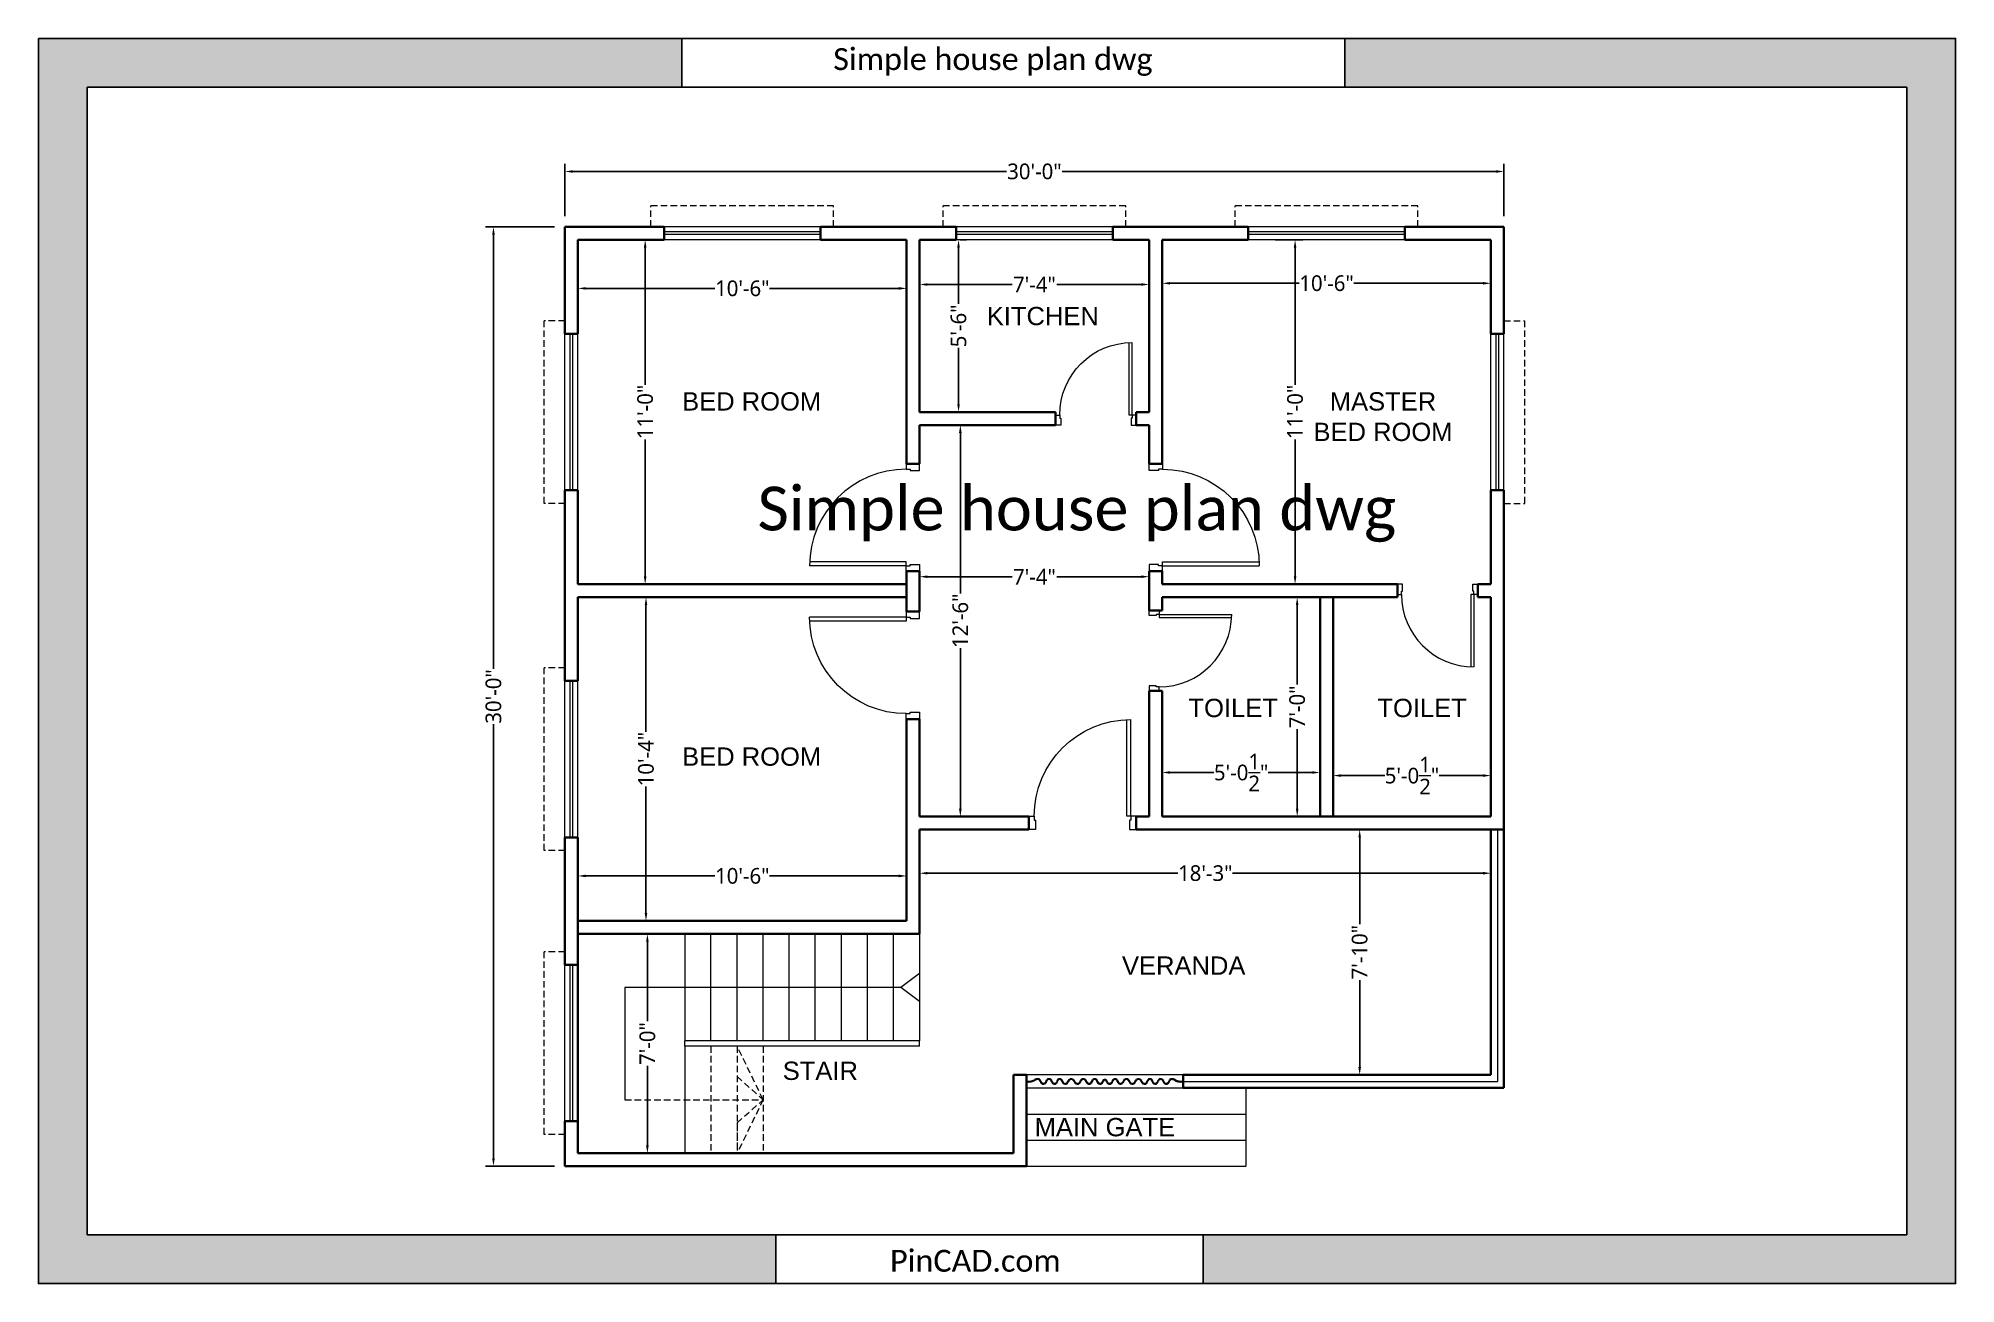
# Model space of a CAD drawing. Header units: feet. Extents: x 34513 to 35248, y -1422 to -945.
import ezdxf
from ezdxf.enums import TextEntityAlignment as Align

# ---------------------------------------------------------------- set-up
doc = ezdxf.new("R2010")
doc.units = ezdxf.units.FT
doc.header["$MEASUREMENT"] = 0
doc.header["$PDMODE"] = 35
doc.linetypes.add('HIDDEN', pattern=[0.375, 0.25, -0.125])
for name, color, linetype, lineweight in [('DOOR', 1, 'Continuous', 15), ('LEADER', 3, 'Continuous', 13), ('rail', 3, 'Continuous', 20), ('stair', 252, 'Continuous', 20), ('Wall', 7, 'Continuous', 35), ('window', 116, 'Continuous', 20)]:
    doc.layers.add(name, color=color, linetype=linetype, lineweight=lineweight)
for name, color, linetype in [('hatch', 252, 'Continuous'), ('PinCAD.com', 7, 'Continuous'), ('TEXT-1', 230, 'Continuous')]:
    doc.layers.add(name, color=color, linetype=linetype)
doc.styles.add('iso', font='iso.shx')
doc.styles.add('plan', font='trebuc.ttf')
doc.styles.add('room text', font='arial.ttf')
doc.dimstyles.new('WORKING', dxfattribs={"dimtxt": 6, "dimasz": 3, "dimexe": 3, "dimexo": 4, "dimgap": 1, "dimtad": 0, "dimdec": 3, "dimzin": 3, "dimdsep": 46, "dimlunit": 4, "dimtxsty": 'plan', "dimcen": 0.09, "dimclrd": 256, "dimclre": 256, "dimclrt": 7, "dimadec": 0, "dimazin": 0, "dimtfac": 1, "dimtdec": 3, "dimtmove": 1, "dimatfit": 3, "dimfxl": 12, "dimtolj": 1, "dimtzin": 0, "dimlwd": -1, "dimlwe": -1, "dimarcsym": 0})

# ---------------------------------------------------------------- blocks, each defined once
blk = doc.blocks.new('DOOR40')
at = {"layer": 'DOOR'}
for p, q in [((2, 5), (2, 41)), ((3.5, 5), (3.5, 40.97)), ((2, 5), (3.5, 5))]:
    blk.add_line(p, q, dxfattribs=at)
for points in [[(2, 5), (2, 3.5), (2.5, 3.5), (2.5, 0), (0, 0), (0, 5), (2, 5)], [(38, 5), (38, 3.5), (37.5, 3.5), (37.5, 0), (40, 0), (40, 5), (38, 5)]]:
    blk.add_lwpolyline(points, dxfattribs=at)
blk.add_arc((2, 5), 36, 0, 90, dxfattribs=at)
blk = doc.blocks.new('*D3')
at = {"layer": 'Defpoints', "color": 0, "lineweight": 0, "transparency": 16777216}
for p in [(34851.17, -1036.93), (34939.17, -1036.93), (34939.17, -1039.19)]:
    blk.add_point(p, dxfattribs=at)
at = {"layer": 'hatch', "transparency": 16777216}
for p, q in [((34851.17, -1040.93), (34851.17, -1042.19)), ((34854.17, -1039.19), (34886.64, -1039.19)), ((34936.17, -1039.19), (34903.71, -1039.19)), ((34939.17, -1040.93), (34939.17, -1042.19))]:
    blk.add_line(p, q, dxfattribs=at)
at = {"layer": 'hatch', "lineweight": 0, "transparency": 16777216}
for points in [[(34854.17, -1038.69), (34854.17, -1039.69), (34851.17, -1039.19)], [(34936.17, -1038.69), (34936.17, -1039.69), (34939.17, -1039.19)]]:
    blk.add_solid(points, dxfattribs=at)
at = {"layer": 'hatch', "color": 7, "lineweight": 0, "transparency": 16777216, "insert": (34895.17, -1039.19), "char_height": 6, "attachment_point": 5, "style": 'plan'}
blk.add_mtext('\\A1;7\'-4"', dxfattribs=at)
blk = doc.blocks.new('*D4')
at = {"layer": 'Defpoints', "color": 0, "lineweight": 0, "transparency": 16777216}
for p in [(34944.17, -1037.72), (35070.17, -1037.72), (35070.17, -1038.73)]:
    blk.add_point(p, dxfattribs=at)
at = {"layer": 'hatch', "transparency": 16777216}
for p, q in [((34944.17, -1041.72), (34944.17, -1041.73)), ((34947.17, -1038.73), (34996.7, -1038.73)), ((35067.17, -1038.73), (35017.64, -1038.73)), ((35070.17, -1041.72), (35070.17, -1041.73))]:
    blk.add_line(p, q, dxfattribs=at)
at = {"layer": 'hatch', "lineweight": 0, "transparency": 16777216}
for points in [[(34947.17, -1038.23), (34947.17, -1039.23), (34944.17, -1038.73)], [(35067.17, -1038.23), (35067.17, -1039.23), (35070.17, -1038.73)]]:
    blk.add_solid(points, dxfattribs=at)
at = {"layer": 'hatch', "color": 7, "lineweight": 0, "transparency": 16777216, "insert": (35007.17, -1038.73), "char_height": 6, "attachment_point": 5, "style": 'plan'}
blk.add_mtext('\\A1;10\'-6"', dxfattribs=at)
blk = doc.blocks.new('*D5')
at = {"layer": 'Defpoints', "color": 0, "lineweight": 0, "transparency": 16777216}
for p in [(34720.17, -1040.69), (34720.17, -1043.75), (34846.17, -1043.75)]:
    blk.add_point(p, dxfattribs=at)
at = {"layer": 'hatch', "transparency": 16777216}
for p, q in [((34720.17, -1039.75), (34720.17, -1037.69)), ((34723.17, -1040.69), (34772.7, -1040.69)), ((34843.17, -1040.69), (34793.64, -1040.69)), ((34846.17, -1039.75), (34846.17, -1037.69))]:
    blk.add_line(p, q, dxfattribs=at)
at = {"layer": 'hatch', "lineweight": 0, "transparency": 16777216}
for points in [[(34723.17, -1040.19), (34723.17, -1041.19), (34720.17, -1040.69)], [(34843.17, -1040.19), (34843.17, -1041.19), (34846.17, -1040.69)]]:
    blk.add_solid(points, dxfattribs=at)
at = {"layer": 'hatch', "color": 7, "lineweight": 0, "transparency": 16777216, "insert": (34783.17, -1040.69), "char_height": 6, "attachment_point": 5, "style": 'plan'}
blk.add_mtext('\\A1;10\'-6"', dxfattribs=at)
blk = doc.blocks.new('*D6')
at = {"layer": 'Defpoints', "color": 0, "lineweight": 0, "transparency": 16777216}
for p in [(35075.17, -995.9), (34715.17, -1017.06), (35075.17, -1017.06)]:
    blk.add_point(p, dxfattribs=at)
at = {"layer": 'hatch', "transparency": 16777216}
for p, q in [((34715.17, -1013.06), (34715.17, -992.9)), ((34718.17, -995.9), (34884.52, -995.9)), ((35072.17, -995.9), (34905.82, -995.9)), ((35075.17, -1013.06), (35075.17, -992.9))]:
    blk.add_line(p, q, dxfattribs=at)
at = {"layer": 'hatch', "lineweight": 0, "transparency": 16777216}
for points in [[(34718.17, -995.4), (34718.17, -996.4), (34715.17, -995.9)], [(35072.17, -995.4), (35072.17, -996.4), (35075.17, -995.9)]]:
    blk.add_solid(points, dxfattribs=at)
at = {"layer": 'hatch', "color": 7, "lineweight": 0, "transparency": 16777216, "insert": (34895.17, -995.9), "char_height": 6, "attachment_point": 5, "style": 'plan'}
blk.add_mtext('\\A1;30\'-0"', dxfattribs=at)
blk = doc.blocks.new('*D7')
at = {"layer": 'Defpoints', "color": 0, "lineweight": 0, "transparency": 16777216}
for p in [(34983.44, -1022.06), (34983.44, -1154.06), (34995.11, -1154.06)]:
    blk.add_point(p, dxfattribs=at)
at = {"layer": 'hatch', "transparency": 16777216}
for p, q in [((34987.44, -1022.06), (34998.11, -1022.06)), ((34995.11, -1025.06), (34995.11, -1077.59)), ((34995.11, -1151.06), (34995.11, -1098.53)), ((34987.44, -1154.06), (34998.11, -1154.06))]:
    blk.add_line(p, q, dxfattribs=at)
at = {"layer": 'hatch', "lineweight": 0, "transparency": 16777216}
for points in [[(34994.61, -1025.06), (34995.61, -1025.06), (34995.11, -1022.06)], [(34994.61, -1151.06), (34995.61, -1151.06), (34995.11, -1154.06)]]:
    blk.add_solid(points, dxfattribs=at)
at = {"layer": 'hatch', "color": 7, "lineweight": 0, "transparency": 16777216, "insert": (34995.11, -1088.06), "char_height": 6, "attachment_point": 5, "rotation": 90, "style": 'plan'}
blk.add_mtext('\\A1;11\'-0"', dxfattribs=at)
blk = doc.blocks.new('*D8')
at = {"layer": 'Defpoints', "color": 0, "lineweight": 0, "transparency": 16777216}
for p in [(35000.56, -1159.06), (34995.91, -1243.06), (35000.56, -1243.06)]:
    blk.add_point(p, dxfattribs=at)
at = {"layer": 'hatch', "transparency": 16777216}
for p, q in [((34996.56, -1159.06), (34992.91, -1159.06)), ((34995.91, -1162.06), (34995.91, -1192.53)), ((34995.91, -1240.06), (34995.91, -1209.6)), ((34996.56, -1243.06), (34992.91, -1243.06))]:
    blk.add_line(p, q, dxfattribs=at)
at = {"layer": 'hatch', "lineweight": 0, "transparency": 16777216}
for points in [[(34995.41, -1162.06), (34996.41, -1162.06), (34995.91, -1159.06)], [(34995.41, -1240.06), (34996.41, -1240.06), (34995.91, -1243.06)]]:
    blk.add_solid(points, dxfattribs=at)
at = {"layer": 'hatch', "color": 7, "lineweight": 0, "transparency": 16777216, "insert": (34995.91, -1201.06), "char_height": 6, "attachment_point": 5, "rotation": 90, "style": 'plan'}
blk.add_mtext('\\A1;7\'-0"', dxfattribs=at)
blk = doc.blocks.new('*D9')
at = {"layer": 'Defpoints', "color": 0, "lineweight": 0, "transparency": 16777216}
for p in [(34944.17, -1226.18), (35004.67, -1226.18), (35004.67, -1226.18)]:
    blk.add_point(p, dxfattribs=at)
at = {"layer": 'hatch', "transparency": 16777216}
for p, q in [((34944.17, -1222.18), (34944.17, -1223.18)), ((34947.17, -1226.18), (34964.02, -1226.18)), ((35001.67, -1226.18), (34984.82, -1226.18)), ((35004.67, -1222.18), (35004.67, -1223.18))]:
    blk.add_line(p, q, dxfattribs=at)
at = {"layer": 'hatch', "lineweight": 0, "transparency": 16777216}
for points in [[(34947.17, -1225.68), (34947.17, -1226.68), (34944.17, -1226.18)], [(35001.67, -1225.68), (35001.67, -1226.68), (35004.67, -1226.18)]]:
    blk.add_solid(points, dxfattribs=at)
at = {"layer": 'hatch', "color": 7, "lineweight": 0, "transparency": 16777216, "insert": (34974.42, -1226.18), "char_height": 6, "attachment_point": 5, "style": 'plan'}
blk.add_mtext('\\A1;5\'-0{\\H1x;\\S1/2;}"', dxfattribs=at)
blk = doc.blocks.new('*D10')
at = {"layer": 'Defpoints', "color": 0, "lineweight": 0, "transparency": 16777216}
for p in [(34872.86, -1093.06), (34866.77, -1243.06), (34872.1, -1243.06)]:
    blk.add_point(p, dxfattribs=at)
at = {"layer": 'hatch', "transparency": 16777216}
for p, q in [((34868.86, -1093.06), (34863.77, -1093.06)), ((34866.77, -1096.06), (34866.77, -1157.59)), ((34866.77, -1240.06), (34866.77, -1178.53)), ((34868.1, -1243.06), (34863.77, -1243.06))]:
    blk.add_line(p, q, dxfattribs=at)
at = {"layer": 'hatch', "lineweight": 0, "transparency": 16777216}
for points in [[(34866.27, -1096.06), (34867.27, -1096.06), (34866.77, -1093.06)], [(34866.27, -1240.06), (34867.27, -1240.06), (34866.77, -1243.06)]]:
    blk.add_solid(points, dxfattribs=at)
at = {"layer": 'hatch', "color": 7, "lineweight": 0, "transparency": 16777216, "insert": (34866.77, -1168.06), "char_height": 6, "attachment_point": 5, "rotation": 90, "style": 'plan'}
blk.add_mtext('\\A1;12\'-6"', dxfattribs=at)
blk = doc.blocks.new('*D11')
at = {"layer": 'Defpoints', "color": 0, "lineweight": 0, "transparency": 16777216}
for p in [(34851.17, -1151.16), (34851.17, -1151.16), (34939.17, -1151.16)]:
    blk.add_point(p, dxfattribs=at)
at = {"layer": 'hatch', "transparency": 16777216}
for p, q in [((34854.17, -1151.16), (34886.64, -1151.16)), ((34936.17, -1151.16), (34903.71, -1151.16)), ((34851.17, -1155.16), (34851.17, -1154.16)), ((34939.17, -1155.16), (34939.17, -1154.16))]:
    blk.add_line(p, q, dxfattribs=at)
at = {"layer": 'hatch', "lineweight": 0, "transparency": 16777216}
for points in [[(34854.17, -1150.66), (34854.17, -1151.66), (34851.17, -1151.16)], [(34936.17, -1150.66), (34936.17, -1151.66), (34939.17, -1151.16)]]:
    blk.add_solid(points, dxfattribs=at)
at = {"layer": 'hatch', "color": 7, "lineweight": 0, "transparency": 16777216, "insert": (34895.17, -1151.16), "char_height": 6, "attachment_point": 5, "style": 'plan'}
blk.add_mtext('\\A1;7\'-4"', dxfattribs=at)
blk = doc.blocks.new('*D12')
at = {"layer": 'Defpoints', "color": 0, "lineweight": 0, "transparency": 16777216}
for p in [(34749.19, -1159.06), (34746.25, -1283.06), (34749.19, -1283.06)]:
    blk.add_point(p, dxfattribs=at)
at = {"layer": 'hatch', "transparency": 16777216}
for p, q in [((34745.19, -1159.06), (34743.25, -1159.06)), ((34746.25, -1162.06), (34746.25, -1210.59)), ((34746.25, -1280.06), (34746.25, -1231.53)), ((34745.19, -1283.06), (34743.25, -1283.06))]:
    blk.add_line(p, q, dxfattribs=at)
at = {"layer": 'hatch', "lineweight": 0, "transparency": 16777216}
for points in [[(34745.75, -1162.06), (34746.75, -1162.06), (34746.25, -1159.06)], [(34745.75, -1280.06), (34746.75, -1280.06), (34746.25, -1283.06)]]:
    blk.add_solid(points, dxfattribs=at)
at = {"layer": 'hatch', "color": 7, "lineweight": 0, "transparency": 16777216, "insert": (34746.25, -1221.06), "char_height": 6, "attachment_point": 5, "rotation": 90, "style": 'plan'}
blk.add_mtext('\\A1;10\'-4"', dxfattribs=at)
blk = doc.blocks.new('*D13')
at = {"layer": 'Defpoints', "color": 0, "lineweight": 0, "transparency": 16777216}
for p in [(34720.17, -1265.56), (34720.17, -1265.83), (34846.17, -1265.56)]:
    blk.add_point(p, dxfattribs=at)
at = {"layer": 'hatch', "transparency": 16777216}
for p, q in [((34720.17, -1269.56), (34720.17, -1268.83)), ((34723.17, -1265.83), (34772.7, -1265.83)), ((34843.17, -1265.83), (34793.64, -1265.83)), ((34846.17, -1269.56), (34846.17, -1268.83))]:
    blk.add_line(p, q, dxfattribs=at)
at = {"layer": 'hatch', "lineweight": 0, "transparency": 16777216}
for points in [[(34723.17, -1265.33), (34723.17, -1266.33), (34720.17, -1265.83)], [(34843.17, -1265.33), (34843.17, -1266.33), (34846.17, -1265.83)]]:
    blk.add_solid(points, dxfattribs=at)
at = {"layer": 'hatch', "color": 7, "lineweight": 0, "transparency": 16777216, "insert": (34783.17, -1265.83), "char_height": 6, "attachment_point": 5, "style": 'plan'}
blk.add_mtext('\\A1;10\'-6"', dxfattribs=at)
blk = doc.blocks.new('*D14')
at = {"layer": 'Defpoints', "color": 0, "lineweight": 0, "transparency": 16777216}
for p in [(34851.17, -1262.5), (35070.17, -1262.5), (35070.17, -1264.78)]:
    blk.add_point(p, dxfattribs=at)
at = {"layer": 'hatch', "transparency": 16777216}
for p, q in [((34851.17, -1266.5), (34851.17, -1267.78)), ((34854.17, -1264.78), (34950.2, -1264.78)), ((35067.17, -1264.78), (34971.14, -1264.78)), ((35070.17, -1266.5), (35070.17, -1267.78))]:
    blk.add_line(p, q, dxfattribs=at)
at = {"layer": 'hatch', "lineweight": 0, "transparency": 16777216}
for points in [[(34854.17, -1264.28), (34854.17, -1265.28), (34851.17, -1264.78)], [(35067.17, -1264.28), (35067.17, -1265.28), (35070.17, -1264.78)]]:
    blk.add_solid(points, dxfattribs=at)
at = {"layer": 'hatch', "color": 7, "lineweight": 0, "transparency": 16777216, "insert": (34960.67, -1264.78), "char_height": 6, "attachment_point": 5, "style": 'plan'}
blk.add_mtext('\\A1;18\'-3"', dxfattribs=at)
blk = doc.blocks.new('*D15')
at = {"layer": 'Defpoints', "color": 0, "lineweight": 0, "transparency": 16777216}
for p in [(35020.52, -1248.06), (35019.87, -1342.06), (35020.52, -1342.06)]:
    blk.add_point(p, dxfattribs=at)
at = {"layer": 'hatch', "transparency": 16777216}
for p, q in [((35016.52, -1248.06), (35016.87, -1248.06)), ((35019.87, -1251.06), (35019.87, -1284.36)), ((35019.87, -1339.06), (35019.87, -1305.76)), ((35016.52, -1342.06), (35016.87, -1342.06))]:
    blk.add_line(p, q, dxfattribs=at)
at = {"layer": 'hatch', "lineweight": 0, "transparency": 16777216}
for points in [[(35019.37, -1251.06), (35020.37, -1251.06), (35019.87, -1248.06)], [(35019.37, -1339.06), (35020.37, -1339.06), (35019.87, -1342.06)]]:
    blk.add_solid(points, dxfattribs=at)
at = {"layer": 'hatch', "color": 7, "lineweight": 0, "transparency": 16777216, "insert": (35019.87, -1295.06), "char_height": 6, "attachment_point": 5, "rotation": 90, "style": 'plan'}
blk.add_mtext('\\A1;7\'-10"', dxfattribs=at)
blk = doc.blocks.new('*D16')
at = {"layer": 'Defpoints', "color": 0, "lineweight": 0, "transparency": 16777216}
for p in [(35009.67, -1227.37), (35070.17, -1227.37), (35070.17, -1227.37)]:
    blk.add_point(p, dxfattribs=at)
at = {"layer": 'hatch', "transparency": 16777216}
for p, q in [((35009.67, -1223.37), (35009.67, -1224.37)), ((35012.67, -1227.37), (35029.52, -1227.37)), ((35067.17, -1227.37), (35050.32, -1227.37)), ((35070.17, -1223.37), (35070.17, -1224.37))]:
    blk.add_line(p, q, dxfattribs=at)
at = {"layer": 'hatch', "lineweight": 0, "transparency": 16777216}
for points in [[(35012.67, -1226.87), (35012.67, -1227.87), (35009.67, -1227.37)], [(35067.17, -1226.87), (35067.17, -1227.87), (35070.17, -1227.37)]]:
    blk.add_solid(points, dxfattribs=at)
at = {"layer": 'hatch', "color": 7, "lineweight": 0, "transparency": 16777216, "insert": (35039.92, -1227.37), "char_height": 6, "attachment_point": 5, "style": 'plan'}
blk.add_mtext('\\A1;5\'-0{\\H1x;\\S1/2;}"', dxfattribs=at)
blk = doc.blocks.new('*D17')
at = {"layer": 'Defpoints', "color": 0, "lineweight": 0, "transparency": 16777216}
for p in [(34746.79, -1288.06), (34746.79, -1372.06), (34746.79, -1372.06)]:
    blk.add_point(p, dxfattribs=at)
at = {"layer": 'hatch', "transparency": 16777216}
for p, q in [((34746.79, -1291.06), (34746.79, -1321.53)), ((34750.79, -1288.06), (34749.79, -1288.06)), ((34746.79, -1369.06), (34746.79, -1338.6)), ((34750.79, -1372.06), (34749.79, -1372.06))]:
    blk.add_line(p, q, dxfattribs=at)
at = {"layer": 'hatch', "lineweight": 0, "transparency": 16777216}
for points in [[(34746.29, -1291.06), (34747.29, -1291.06), (34746.79, -1288.06)], [(34746.29, -1369.06), (34747.29, -1369.06), (34746.79, -1372.06)]]:
    blk.add_solid(points, dxfattribs=at)
at = {"layer": 'hatch', "color": 7, "lineweight": 0, "transparency": 16777216, "insert": (34746.79, -1330.06), "char_height": 6, "attachment_point": 5, "rotation": 90, "style": 'plan'}
blk.add_mtext('\\A1;7\'-0"', dxfattribs=at)
blk = doc.blocks.new('*D18')
at = {"layer": 'Defpoints', "color": 0, "lineweight": 0, "transparency": 16777216}
for p in [(34745.94, -1022.06), (34746.1, -1022.06), (34746.1, -1154.06)]:
    blk.add_point(p, dxfattribs=at)
at = {"layer": 'hatch', "transparency": 16777216}
for p, q in [((34742.1, -1022.06), (34742.94, -1022.06)), ((34745.94, -1025.06), (34745.94, -1077.59)), ((34745.94, -1151.06), (34745.94, -1098.53)), ((34742.1, -1154.06), (34742.94, -1154.06))]:
    blk.add_line(p, q, dxfattribs=at)
at = {"layer": 'hatch', "lineweight": 0, "transparency": 16777216}
for points in [[(34745.44, -1025.06), (34746.44, -1025.06), (34745.94, -1022.06)], [(34745.44, -1151.06), (34746.44, -1151.06), (34745.94, -1154.06)]]:
    blk.add_solid(points, dxfattribs=at)
at = {"layer": 'hatch', "color": 7, "lineweight": 0, "transparency": 16777216, "insert": (34745.94, -1088.06), "char_height": 6, "attachment_point": 5, "rotation": 90, "style": 'plan'}
blk.add_mtext('\\A1;11\'-0"', dxfattribs=at)
blk = doc.blocks.new('*D19')
at = {"layer": 'Defpoints', "color": 0, "lineweight": 0, "transparency": 16777216}
for p in [(34862.75, -1022.06), (34866.08, -1022.06), (34865.25, -1088.06)]:
    blk.add_point(p, dxfattribs=at)
at = {"layer": 'hatch', "transparency": 16777216}
for p, q in [((34866.08, -1025.06), (34866.08, -1046.62)), ((34866.75, -1022.06), (34869.08, -1022.06)), ((34866.08, -1085.06), (34866.08, -1063.5)), ((34869.25, -1088.06), (34869.08, -1088.06))]:
    blk.add_line(p, q, dxfattribs=at)
at = {"layer": 'hatch', "lineweight": 0, "transparency": 16777216}
for points in [[(34865.58, -1025.06), (34866.58, -1025.06), (34866.08, -1022.06)], [(34865.58, -1085.06), (34866.58, -1085.06), (34866.08, -1088.06)]]:
    blk.add_solid(points, dxfattribs=at)
at = {"layer": 'hatch', "color": 7, "lineweight": 0, "transparency": 16777216, "insert": (34866.08, -1055.06), "char_height": 6, "attachment_point": 5, "rotation": 90, "style": 'plan'}
blk.add_mtext('\\A1;5\'-6"', dxfattribs=at)
blk = doc.blocks.new('*D20')
at = {"layer": 'Defpoints', "color": 0, "lineweight": 0, "transparency": 16777216}
for p in [(34715.17, -1017.06), (34687.78, -1377.06), (34715.17, -1377.06)]:
    blk.add_point(p, dxfattribs=at)
at = {"layer": 'hatch', "transparency": 16777216}
for p, q in [((34711.17, -1017.06), (34684.78, -1017.06)), ((34687.78, -1020.06), (34687.78, -1186.41)), ((34687.78, -1374.06), (34687.78, -1207.71)), ((34711.17, -1377.06), (34684.78, -1377.06))]:
    blk.add_line(p, q, dxfattribs=at)
at = {"layer": 'hatch', "lineweight": 0, "transparency": 16777216}
for points in [[(34687.28, -1020.06), (34688.28, -1020.06), (34687.78, -1017.06)], [(34687.28, -1374.06), (34688.28, -1374.06), (34687.78, -1377.06)]]:
    blk.add_solid(points, dxfattribs=at)
at = {"layer": 'hatch', "color": 7, "lineweight": 0, "transparency": 16777216, "insert": (34687.78, -1197.06), "char_height": 6, "attachment_point": 5, "rotation": 90, "style": 'plan'}
blk.add_mtext('\\A1;30\'-0"', dxfattribs=at)

msp = doc.modelspace()

# ---------------------------------------------------------------- hatches: boundary and pattern name
at = {"layer": 'PinCAD.com'}
h = msp.add_hatch(color=8, dxfattribs=at)
h.dxf.hatch_style = 1
h.paths.add_polyline_path([(34513.2882, -944.8841), (35248.3631, -944.8841), (35248.3631, -1422.0392), (34513.2882, -1422.0392)])
h.paths.add_polyline_path([(34532.0376, -963.6334), (35229.6138, -963.6334), (35229.6138, -1403.2899), (34532.0376, -1403.2899)], flags=16)
h.paths.add_polyline_path([(34759.9422, -944.8841), (35014.1698, -944.8841), (35014.1698, -963.6334), (34759.9422, -963.6334)], flags=16)
h.paths.add_polyline_path([(34796.0215, -1403.2899), (34959.8162, -1403.2899), (34959.8162, -1422.0392), (34796.0215, -1422.0392)], flags=16)

# ---------------------------------------------------------------- linework, layer by layer
at = {"layer": 'DOOR', "color": 3, "linetype": 'HIDDEN', "lineweight": 0}
for points in [[(34921.6692, -1344.3627, 0.06721308), (34921.5853, -1344.6041, -0.3893124), (34920.1946, -1345.614, -0.33678248), (34919.0964, -1344.5615, 0.35108651), (34918.3085, -1343.8441, 0.38334111), (34917.4095, -1344.5547, -0.36405855), (34916.1574, -1345.6151, -0.3491105), (34914.8855, -1344.6128, 0.34287694), (34913.9323, -1343.8444, 0.34934247), (34912.9372, -1344.6077, -0.35195252), (34911.6113, -1345.615, -0.32693341), (34910.3529, -1344.6402, 0.3119601), (34909.3808, -1343.8439, 0.36371795), (34908.2372, -1344.6537, -0.38795723), (34906.7532, -1345.6128, -0.32443766), (34905.7115, -1344.5532, 0.34241971), (34904.9671, -1343.8436, 0.40710417), (34904.0586, -1344.5656, -0.39711157), (34902.7842, -1345.6147, -0.34774866), (34901.6683, -1344.6027, 0.34066994), (34900.8526, -1343.8437, 0.39053379), (34899.8549, -1344.6053, -0.39836986), (34898.4959, -1345.6139, -0.33010892), (34897.3028, -1344.4857, 0.38659699), (34896.4713, -1343.8439, 0.11401709), (34895.2754, -1344.2237, -0.10198157), (34893.8083, -1344.7284, -0.03202184), (34893.0182, -1344.779, -0.02909514), (34892.1526, -1344.7286, -0.02909514)], [(34921.5194, -1344.2868, 0.06721308), (34921.4207, -1344.5707, -0.3893124), (34920.2138, -1345.4471, -0.33678248), (34919.2622, -1344.5352, 0.35108651), (34918.3191, -1343.6765, 0.38334111), (34917.244, -1344.5263, -0.36405855), (34916.1567, -1345.4471, -0.3491105), (34915.0489, -1344.5743, 0.34287694), (34913.9353, -1343.6765, 0.34934247), (34912.7742, -1344.5671, -0.35195252), (34911.6158, -1345.4471, -0.32693341), (34910.5143, -1344.5938, 0.3119601), (34909.3944, -1343.6765, 0.36371795), (34908.0748, -1344.6111, -0.38795723), (34906.781, -1345.4471, -0.32443766), (34905.8775, -1344.5282, 0.34241971), (34904.9842, -1343.6765, 0.40710417), (34903.892, -1344.5445, -0.39711157), (34902.7955, -1345.4471, -0.34774866), (34901.834, -1344.5751, 0.34066994), (34900.8681, -1343.6765, 0.39053379), (34899.6895, -1344.5762, -0.39836986), (34898.516, -1345.4471, -0.33010892), (34897.4682, -1344.4564, 0.38659699), (34896.4578, -1343.6765, 0.11401709), (34895.1898, -1344.0792, -0.10198157), (34893.7868, -1344.5618, -0.03202184), (34893.0182, -1344.6111, -0.02909514), (34892.1721, -1344.5618)], [(34921.3695, -1344.211, 0.06721308), (34921.2562, -1344.5373, -0.3893124), (34920.233, -1345.2803, -0.33678248), (34919.4281, -1344.5089, 0.35108651), (34918.3297, -1343.5089, 0.38334111), (34917.0785, -1344.4979, -0.36405855), (34916.1559, -1345.2792, -0.3491105), (34915.2124, -1344.5357, 0.34287694), (34913.9383, -1343.5086, 0.34934247), (34912.6113, -1344.5265, -0.35195252), (34911.6204, -1345.2793, -0.32693341), (34910.6757, -1344.5475, 0.3119601), (34909.4081, -1343.5092, 0.36371795), (34907.9124, -1344.5684, -0.38795723), (34906.8088, -1345.2815, -0.32443766), (34906.0436, -1344.5032, 0.34241971), (34905.0013, -1343.5095, 0.40710417), (34903.7254, -1344.5234, -0.39711157), (34902.8068, -1345.2796, -0.34774866), (34901.9996, -1344.5476, 0.34066994), (34900.8836, -1343.5093, 0.39053379), (34899.5241, -1344.5471, -0.39836986), (34898.536, -1345.2804, -0.33010892), (34897.6335, -1344.427, 0.38659699), (34896.4443, -1343.5091, 0.11401709), (34895.1042, -1343.9347, -0.10198157), (34893.7654, -1344.3953, -0.03202184), (34893.0182, -1344.4432, -0.02909514), (34892.1916, -1344.395, -0.02909514)], [(34922.5997, -1344.2383, -0.10561851), (34922.759, -1344.6041, 0.3893124), (34924.1496, -1345.614, 0.33678248), (34925.2479, -1344.5615, -0.35108651), (34926.0358, -1343.8441, -0.38334111), (34926.9348, -1344.5547, 0.36405855), (34928.1869, -1345.6151, 0.3491105), (34929.4588, -1344.6128, -0.34287694), (34930.412, -1343.8444, -0.34934247), (34931.4071, -1344.6077, 0.35195252), (34932.733, -1345.615, 0.32693341), (34933.9914, -1344.6402, -0.3119601), (34934.9635, -1343.8439, -0.36371795), (34936.1071, -1344.6537, 0.38795723), (34937.5911, -1345.6128, 0.32443766), (34938.6328, -1344.5532, -0.34241971), (34939.3771, -1343.8436, -0.40710417), (34940.2856, -1344.5656, 0.39711157), (34941.5601, -1345.6147, 0.34774866), (34942.6759, -1344.6027, -0.34066994), (34943.4917, -1343.8437, -0.39053379), (34944.4894, -1344.6053, 0.39836986), (34945.8484, -1345.6139, 0.33010892), (34947.0414, -1344.4857, -0.38659699), (34947.8729, -1343.8439, -0.11401709), (34949.0689, -1344.2237, 0.10198157), (34950.536, -1344.7284, 0.03202184), (34951.3261, -1344.779, 0.02909514), (34952.1916, -1344.7286, 0.02909514)], [(34922.7363, -1344.1405, -0.10561851), (34922.9235, -1344.5707, 0.3893124), (34924.1305, -1345.4471, 0.33678248), (34925.082, -1344.5352, -0.35108651), (34926.0252, -1343.6765, -0.38334111), (34927.1003, -1344.5263, 0.36405855), (34928.1876, -1345.4471, 0.3491105), (34929.2954, -1344.5743, -0.34287694), (34930.409, -1343.6765, -0.34934247), (34931.57, -1344.5671, 0.35195252), (34932.7285, -1345.4471, 0.32693341), (34933.83, -1344.5938, -0.3119601), (34934.9498, -1343.6765, -0.36371795), (34936.2695, -1344.6111, 0.38795723), (34937.5633, -1345.4471, 0.32443766), (34938.4668, -1344.5282, -0.34241971), (34939.3601, -1343.6765, -0.40710417), (34940.4522, -1344.5445, 0.39711157), (34941.5488, -1345.4471, 0.34774866), (34942.5103, -1344.5751, -0.34066994), (34943.4762, -1343.6765, -0.39053379), (34944.6548, -1344.5762, 0.39836986), (34945.8283, -1345.4471, 0.33010892), (34946.8761, -1344.4564, -0.38659699), (34947.8864, -1343.6765, -0.11401709), (34949.1545, -1344.0792, 0.10198157), (34950.5574, -1344.5618, 0.03202184), (34951.3261, -1344.6111, 0.02909514), (34952.1721, -1344.5618)], [(34922.8728, -1344.0428, -0.10561851), (34923.0881, -1344.5373, 0.3893124), (34924.1113, -1345.2803, 0.33678248), (34924.9162, -1344.5089, -0.35108651), (34926.0146, -1343.5089, -0.38334111), (34927.2658, -1344.4979, 0.36405855), (34928.1883, -1345.2792, 0.3491105), (34929.1319, -1344.5357, -0.34287694), (34930.406, -1343.5086, -0.34934247), (34931.733, -1344.5265, 0.35195252), (34932.7239, -1345.2793, 0.32693341), (34933.6685, -1344.5475, -0.3119601), (34934.9362, -1343.5092, -0.36371795), (34936.4319, -1344.5684, 0.38795723), (34937.5355, -1345.2815, 0.32443766), (34938.3007, -1344.5032, -0.34241971), (34939.343, -1343.5095, -0.40710417), (34940.6188, -1344.5234, 0.39711157), (34941.5375, -1345.2796, 0.34774866), (34942.3446, -1344.5476, -0.34066994), (34943.4607, -1343.5093, -0.39053379), (34944.8202, -1344.5471, 0.39836986), (34945.8082, -1345.2804, 0.33010892), (34946.7107, -1344.427, -0.38659699), (34947.8999, -1343.5091, -0.11401709), (34949.24, -1343.9347, 0.10198157), (34950.5789, -1344.3953, 0.03202184), (34951.3261, -1344.4432, 0.02909514), (34952.1526, -1344.395, 0.02909514)]]:
    msp.add_lwpolyline(points, format="xyb", dxfattribs=at)
at = {"layer": 'DOOR', "lineweight": 0}
msp.add_lwpolyline([(34952.1721, -1342.0618), (34892.1721, -1342.0618), (34892.1721, -1347.0618), (34952.1721, -1347.0618)], close=True, dxfattribs=at)
at = {"layer": 'DOOR', "color": 3, "linetype": 'HIDDEN', "lineweight": 0}
for radius in [0.9682, 0.8002, 0.6323]:
    msp.add_arc((34922.1892, -1344.7246), radius, 46.8754509, 146.8320953, dxfattribs=at)
at = {"layer": 'LEADER', "lineweight": 0}
for p, q in [((35072.6721, -1248.0618), (35072.6721, -1344.5618)), ((34851.1721, -1303.254), (34851.1721, -1313.8697)), ((34952.1721, -1344.5618), (35072.6721, -1344.5618))]:
    msp.add_line(p, q, dxfattribs=at)
for points in [[(34851.1721, -1303.254), (34844.013, -1308.5619)], [(34851.1721, -1313.8697), (34844.013, -1308.5619)]]:
    msp.add_lwpolyline(points, dxfattribs=at)
at = {"layer": 'PinCAD.com'}
for points in [[(34513.2882, -944.8841), (35248.3631, -944.8841), (35248.3631, -1422.0392), (34513.2882, -1422.0392)], [(34759.9422, -944.8841), (35014.1698, -944.8841), (35014.1698, -963.6334), (34759.9422, -963.6334)], [(34532.0376, -963.6334), (35229.6138, -963.6334), (35229.6138, -1403.2899), (34532.0376, -1403.2899)], [(34796.0215, -1403.2899), (34959.8162, -1403.2899), (34959.8162, -1422.0392), (34796.0215, -1422.0392)]]:
    msp.add_lwpolyline(points, close=True, dxfattribs=at)
at = {"layer": 'rail', "lineweight": 0}
for p, q in [((34844.013, -1308.5619), (34738.1442, -1308.5619)), ((34738.1442, -1308.5619), (34738.1442, -1351.5619)), ((34851.1721, -1329.0619), (34761.1721, -1329.0619)), ((34761.1721, -1331.0619), (34761.1721, -1329.0619)), ((34851.1721, -1331.0619), (34851.1721, -1329.0619)), ((34851.1721, -1331.0619), (34761.1721, -1331.0619))]:
    msp.add_line(p, q, dxfattribs=at)
at = {"layer": 'rail', "linetype": 'HIDDEN', "lineweight": 0, "ltscale": 10}
for p, q in [((34791.1721, -1351.5619), (34781.1721, -1331.0619)), ((34781.1721, -1331.0619), (34781.1721, -1342.7035)), ((34781.1721, -1342.7035), (34791.1721, -1351.5619)), ((34738.1442, -1351.5619), (34791.1721, -1351.5619)), ((34791.1721, -1351.5619), (34781.1721, -1372.0619)), ((34781.1721, -1360.4202), (34791.1721, -1351.5619)), ((34781.1721, -1360.4202), (34781.1721, -1372.0619))]:
    msp.add_line(p, q, dxfattribs=at)
at = {"layer": 'stair', "lineweight": 0, "ltscale": 2}
for p, q in [((34761.1721, -1288.0619), (34761.1721, -1329.0619)), ((34771.1721, -1329.0619), (34771.1721, -1288.0619)), ((34781.1721, -1329.0619), (34781.1721, -1288.0619)), ((34791.1721, -1329.0619), (34791.1721, -1288.0619)), ((34801.1721, -1329.0619), (34801.1721, -1288.0619)), ((34811.1721, -1329.0619), (34811.1721, -1288.0619)), ((34821.1721, -1329.0619), (34821.1721, -1288.0619)), ((34831.1721, -1329.0619), (34831.1721, -1288.0619)), ((34841.1721, -1329.0619), (34841.1721, -1288.0619)), ((34851.1721, -1288.0619), (34851.1721, -1329.0619)), ((34761.1721, -1331.0619), (34761.1721, -1372.0619))]:
    msp.add_line(p, q, dxfattribs=at)
at = {"layer": 'stair', "linetype": 'HIDDEN', "lineweight": 0, "ltscale": 10}
for p, q in [((34771.1721, -1331.0619), (34771.1721, -1372.0619)), ((34781.1721, -1331.0619), (34781.1721, -1372.0619)), ((34781.1721, -1331.0619), (34781.1721, -1372.0619)), ((34791.1721, -1331.0619), (34791.1721, -1372.0619))]:
    msp.add_line(p, q, dxfattribs=at)
at = {"layer": 'stair', "ltscale": 10}
for p, q in [((34892.1721, -1347.0618), (34976.1721, -1347.0618)), ((34976.1721, -1347.0618), (34976.1721, -1377.0618)), ((34892.1721, -1357.0618), (34976.1721, -1357.0618)), ((34892.1721, -1367.0618), (34976.1721, -1367.0618)), ((34892.1721, -1377.0618), (34976.1721, -1377.0618))]:
    msp.add_line(p, q, dxfattribs=at)
at = {"layer": 'Wall'}
for p, q in [((34753.1721, -1017.0618), (34715.1721, -1017.0618)), ((34715.1721, -1017.0618), (34715.1721, -1058.0618)), ((34753.1721, -1022.0618), (34753.1721, -1017.0618)), ((34865.1721, -1017.0618), (34813.1721, -1017.0618)), ((34813.1721, -1022.0618), (34813.1721, -1017.0618)), ((34865.1721, -1022.0618), (34865.1721, -1017.0618)), ((34977.1721, -1017.0618), (34925.1721, -1017.0618)), ((34925.1721, -1022.0618), (34925.1721, -1017.0618)), ((34977.1721, -1022.0618), (34977.1721, -1017.0618)), ((35075.1721, -1017.0618), (35037.1721, -1017.0618)), ((35037.1721, -1022.0618), (35037.1721, -1017.0618)), ((35075.1721, -1058.0618), (35075.1721, -1017.0618)), ((34753.1721, -1022.0618), (34720.1721, -1022.0618)), ((34720.1721, -1022.0618), (34720.1721, -1058.0618)), ((34846.1721, -1022.0618), (34813.1721, -1022.0618)), ((34846.1721, -1022.0618), (34846.1721, -1107.919)), ((34865.1721, -1022.0618), (34851.1721, -1022.0618)), ((34851.1721, -1022.0618), (34851.1721, -1088.0618)), ((34939.1721, -1022.0618), (34925.1721, -1022.0618)), ((34939.1721, -1088.0618), (34939.1721, -1022.0618)), ((34944.1721, -1107.919), (34944.1721, -1022.0618)), ((34977.1721, -1022.0618), (34944.1721, -1022.0618)), ((35070.1721, -1022.0618), (35037.1721, -1022.0618)), ((35070.1721, -1058.0618), (35070.1721, -1022.0618)), ((34720.1721, -1058.0618), (34715.1721, -1058.0618)), ((35070.1721, -1058.0618), (35075.1721, -1058.0618)), ((34903.315, -1088.0618), (34851.1721, -1088.0618)), ((34903.315, -1093.0618), (34851.1721, -1093.0618)), ((34851.1721, -1093.0618), (34851.1721, -1107.919)), ((34903.315, -1093.0618), (34903.315, -1088.0618)), ((34939.1721, -1088.0618), (34934.1721, -1088.0618)), ((34934.1721, -1088.0618), (34934.1721, -1093.0618)), ((34939.1721, -1093.0618), (34934.1721, -1093.0618)), ((34939.1721, -1107.919), (34939.1721, -1093.0618)), ((34851.1721, -1107.919), (34846.1721, -1107.919)), ((34939.1721, -1107.919), (34944.1721, -1107.919)), ((34715.1721, -1118.0618), (34715.1721, -1191.0618)), ((34720.1721, -1118.0618), (34715.1721, -1118.0618)), ((34720.1721, -1118.0618), (34720.1721, -1154.0618)), ((35070.1721, -1154.0618), (35070.1721, -1118.0618)), ((35070.1721, -1118.0618), (35075.1721, -1118.0618)), ((35075.1721, -1248.0618), (35075.1721, -1118.0618)), ((34846.1721, -1154.0618), (34720.1721, -1154.0618)), ((34846.1721, -1149.0618), (34846.1721, -1164.5464)), ((34851.1721, -1149.0618), (34846.1721, -1149.0618)), ((34851.1721, -1149.0618), (34851.1721, -1164.5464)), ((34939.1721, -1164.0618), (34939.1721, -1149.0618)), ((34939.1721, -1149.0618), (34944.1721, -1149.0618)), ((34944.1721, -1154.0618), (34944.1721, -1149.0618)), ((35034.315, -1154.0618), (34944.1721, -1154.0618)), ((35034.315, -1154.0618), (35034.315, -1159.0618)), ((35070.1721, -1154.0618), (35065.1721, -1154.0618)), ((35065.1721, -1154.0618), (35065.1721, -1159.0618)), ((34846.1721, -1159.0618), (34720.1721, -1159.0618)), ((34720.1721, -1159.0618), (34720.1721, -1191.0618)), ((34944.1721, -1164.0618), (34944.1721, -1159.0618)), ((35034.315, -1159.0618), (34944.1721, -1159.0618)), ((35004.6721, -1159.0618), (35004.6721, -1243.0618)), ((35009.6721, -1159.0618), (35009.6721, -1243.0618)), ((35070.1721, -1159.0618), (35065.1721, -1159.0618)), ((35070.1721, -1243.0618), (35070.1721, -1159.0618)), ((34851.1721, -1164.5464), (34846.1721, -1164.5464)), ((34939.1721, -1164.0618), (34944.1721, -1164.0618)), ((34939.1721, -1164.0618), (34944.1721, -1164.0618)), ((34720.1721, -1191.0618), (34715.1721, -1191.0618)), ((34939.1721, -1243.0618), (34939.1721, -1194.919)), ((34939.1721, -1194.919), (34944.1721, -1194.919)), ((34939.1721, -1194.919), (34944.1721, -1194.919)), ((34944.1721, -1243.0618), (34944.1721, -1194.919)), ((34846.1721, -1205.6893), (34846.1721, -1248.0618)), ((34851.1721, -1205.6893), (34846.1721, -1205.6893)), ((34851.1721, -1205.6893), (34851.1721, -1243.0618)), ((34846.1721, -1248.0618), (34846.1721, -1283.0619)), ((34851.1721, -1243.0618), (34893.0293, -1243.0618)), ((34893.0293, -1248.0618), (34851.1721, -1248.0618)), ((34851.1721, -1248.0618), (34851.1721, -1288.0619)), ((34893.0293, -1248.0618), (34893.0293, -1243.0618)), ((34939.1721, -1243.0618), (34934.1721, -1243.0618)), ((34934.1721, -1248.0618), (34934.1721, -1243.0618)), ((34934.1721, -1248.0618), (34939.1721, -1248.0618)), ((35075.1721, -1248.0618), (34939.1721, -1248.0618)), ((35070.1721, -1243.0618), (34944.1721, -1243.0618)), ((35070.1721, -1342.0618), (35070.1721, -1248.0618)), ((35075.1721, -1248.0618), (35075.1721, -1347.0618)), ((34715.1721, -1251.0618), (34715.1721, -1299.8385)), ((34720.1721, -1251.0618), (34715.1721, -1251.0618)), ((34720.1721, -1251.0618), (34720.1721, -1299.8385)), ((34720.1721, -1283.0619), (34846.1721, -1283.0619)), ((34720.1721, -1372.0619), (34720.1721, -1288.0619)), ((34720.1721, -1288.0619), (34851.1721, -1288.0619)), ((34720.1721, -1299.8385), (34715.1721, -1299.8385)), ((34887.1722, -1372.0619), (34887.1722, -1342.0618)), ((34887.1722, -1342.0618), (34892.1721, -1342.0618)), ((34892.1721, -1342.0618), (34892.1721, -1377.0618)), ((34892.1721, -1377.0618), (34892.1721, -1342.0618)), ((34952.1721, -1342.0618), (35070.1721, -1342.0618)), ((34952.1721, -1347.0618), (34952.1721, -1342.0618)), ((34952.1721, -1347.0618), (35075.1721, -1347.0618)), ((34715.1721, -1359.8385), (34715.1721, -1377.0618)), ((34720.1721, -1359.8385), (34715.1721, -1359.8385)), ((34720.1721, -1359.8385), (34720.1721, -1372.0618)), ((34887.1722, -1372.0619), (34720.1721, -1372.0619)), ((34715.1721, -1377.0618), (34892.1721, -1377.0618))]:
    msp.add_line(p, q, dxfattribs=at)
at = {"layer": 'window', "linetype": 'HIDDEN', "ltscale": 10}
for p, q in [((34818.1721, -1009.0618), (34748.1721, -1009.0618)), ((34748.1721, -1017.0618), (34748.1721, -1009.0618)), ((34818.1721, -1017.0618), (34818.1721, -1009.0618)), ((34930.1721, -1009.0618), (34860.1721, -1009.0618)), ((34860.1721, -1017.0618), (34860.1721, -1009.0618)), ((34930.1721, -1017.0618), (34930.1721, -1009.0618)), ((35042.1721, -1009.0618), (34972.1721, -1009.0618)), ((34972.1721, -1017.0618), (34972.1721, -1009.0618)), ((35042.1721, -1017.0618), (35042.1721, -1009.0618)), ((34707.1721, -1123.0618), (34707.1721, -1053.0618)), ((34715.1721, -1053.0618), (34707.1721, -1053.0618)), ((35075.1721, -1053.0618), (35083.1721, -1053.0618)), ((35083.1721, -1123.0618), (35083.1721, -1053.0618)), ((34715.1721, -1123.0618), (34707.1721, -1123.0618)), ((35075.1721, -1123.0618), (35083.1721, -1123.0618)), ((34707.1721, -1256.0618), (34707.1721, -1186.0618)), ((34715.1721, -1186.0618), (34707.1721, -1186.0618)), ((34715.1721, -1256.0618), (34707.1721, -1256.0618)), ((34707.1721, -1364.8385), (34707.1721, -1294.8385)), ((34715.1721, -1294.8385), (34707.1721, -1294.8385)), ((34715.1721, -1364.8385), (34707.1721, -1364.8385))]:
    msp.add_line(p, q, dxfattribs=at)
at = {"layer": 'window'}
for p, q in [((34813.1721, -1017.0618), (34753.1721, -1017.0618)), ((34813.1721, -1019.0618), (34753.1721, -1019.0618)), ((34813.1721, -1020.0618), (34753.1721, -1020.0618)), ((34925.1721, -1017.0618), (34865.1721, -1017.0618)), ((34925.1721, -1019.0618), (34865.1721, -1019.0618)), ((34925.1721, -1020.0618), (34865.1721, -1020.0618)), ((35037.1721, -1017.0618), (34977.1721, -1017.0618)), ((35037.1721, -1019.0618), (34977.1721, -1019.0618)), ((35037.1721, -1020.0618), (34977.1721, -1020.0618)), ((34813.1721, -1022.0618), (34753.1721, -1022.0618)), ((34925.1721, -1022.0618), (34865.1721, -1022.0618)), ((35037.1721, -1022.0618), (34977.1721, -1022.0618)), ((34715.1721, -1118.0618), (34715.1721, -1058.0618)), ((34717.1721, -1118.0618), (34717.1721, -1058.0618)), ((34718.1721, -1118.0618), (34718.1721, -1058.0618)), ((34720.1721, -1118.0618), (34720.1721, -1058.0618)), ((35070.1721, -1118.0618), (35070.1721, -1058.0618)), ((35072.1721, -1118.0618), (35072.1721, -1058.0618)), ((35073.1721, -1118.0618), (35073.1721, -1058.0618)), ((35075.1721, -1118.0618), (35075.1721, -1058.0618)), ((34715.1721, -1251.0618), (34715.1721, -1191.0618)), ((34717.1721, -1251.0618), (34717.1721, -1191.0618)), ((34718.1721, -1251.0618), (34718.1721, -1191.0618)), ((34720.1721, -1251.0618), (34720.1721, -1191.0618)), ((34715.1721, -1359.8385), (34715.1721, -1299.8385)), ((34717.1721, -1359.8385), (34717.1721, -1299.8385)), ((34718.1721, -1359.8385), (34718.1721, -1299.8385)), ((34720.1721, -1359.8385), (34720.1721, -1299.8385))]:
    msp.add_line(p, q, dxfattribs=at)

# ---------------------------------------------------------------- block references
at = {"layer": 'DOOR', "lineweight": 0}
for p, xscale, yscale, zscale in [((34934.1721, -1093.0618), -0.7714285714284634, 0.7714285714284634, 0.7714285714284634), ((34934.1721, -1248.0618), -1.028571428571428, 1.028571428571428, 1.028571428571428)]:
    msp.add_blockref('DOOR40', p, dxfattribs=dict(at, xscale=xscale, yscale=yscale, zscale=zscale))
for p, xscale, yscale, zscale, rotation in [((34851.1721, -1149.0618), 1.028571428571428, 1.028571428571428, 1.028571428571428, 90.00000000000001), ((34939.1721, -1149.0618), -1.028571428571428, 1.028571428571428, 1.028571428571428, 270), ((35065.1721, -1154.0618), 0.7714285714284634, 0.7714285714284634, 0.7714285714284634, 180), ((34851.1721, -1164.5464), -1.028571428571428, 1.028571428571428, 1.028571428571428, 90), ((34939.1721, -1164.0618), 0.7714285714284634, 0.7714285714284634, 0.7714285714284634, 270), ((34939.1721, -1164.0618), 0.7714285714284634, 0.7714285714284634, 0.7714285714284634, 270)]:
    msp.add_blockref('DOOR40', p, dxfattribs=dict(at, xscale=xscale, yscale=yscale, zscale=zscale, rotation=rotation))

# ---------------------------------------------------------------- texts
at = {"layer": 'PinCAD.com', "linetype": 'Continuous', "attachment_point": 1, "style": 'iso'}
for s, width, gutter_width, insert, char_height in [('{\\fCalibri|b0|i0|c0|p34;\\H0.91667x;\\C0;Simple house plan dwg}', 748.126058, 490.4419, (34818.0447, -948.638), 9.157985), ('{\\fCalibri|b0|i0|c0|p34;\\H0.91667x;\\C0;Simple house plan dwg}', 748.126058, 490.4419, (34789.0295, -1116.6558), 18.315969), ('{\\fCalibri|b0|i0|c0|p34;\\H0.91667x;\\C0;PinCAD.com}', 223.555082, 544.9354, (34839.8145, -1409.0928), 9.157985)]:
    msp.add_mtext_dynamic_manual_height_columns(s, width=width, gutter_width=gutter_width, heights=[0], dxfattribs=dict(at, insert=insert, char_height=char_height))
at = {"layer": 'TEXT-1', "style": 'room text'}
for s, p in [('BED ROOM', (34786.76, -1083.9799)), ('BED ROOM', (34786.76, -1220.0887)), ('VERANDA ', (34953.7693, -1300.1846)), ('STAIR ', (34814.4544, -1340.4808))]:
    msp.add_text(s, height=7.00911, dxfattribs=at).set_placement(p, align=Align.MIDDLE_CENTER)
at = {"layer": 'TEXT-1', "lineweight": 0, "style": 'room text'}
msp.add_text('MAIN GATE ', height=7.00911, dxfattribs=at).set_placement((34923.5518, -1362.0708), align=Align.MIDDLE_CENTER)
at = {"layer": 'TEXT-1', "lineweight": 0, "char_height": 7.00911, "width": 97.320766, "attachment_point": 2, "style": 'room text'}
for s, insert in [('KITCHEN ', (34898.3904, -1047.7712)), ('MASTER \\PBED ROOM', (35028.8115, -1080.4754)), ('TOILET', (34971.3705, -1197.9469)), ('TOILET', (35043.7987, -1197.9469))]:
    msp.add_mtext(s, dxfattribs=dict(at, insert=insert))

# ---------------------------------------------------------------- dimensions: what is measured, and where the dimension line sits
at = {"layer": 'hatch', "lineweight": 0}
for base, p1, p2, picture, middle in [((35075.1721, -995.8985), (34715.1721, -1017.0618), (35075.1721, -1017.0618), '*D6', (34895.1721, -995.8985)), ((34939.1721, -1039.1881), (34851.1721, -1036.9282), (34939.1721, -1036.9282), '*D3', (34895.1721, -1039.1881)), ((35070.1721, -1038.7347), (34944.1721, -1037.7158), (35070.1721, -1037.7158), '*D4', (35007.1721, -1038.7347)), ((34720.1721, -1040.6945), (34846.1721, -1043.7512), (34720.1721, -1043.7512), '*D5', (34783.1721, -1040.6945)), ((34851.1721, -1151.1646), (34939.1721, -1151.1646), (34851.1721, -1151.1646), '*D11', (34895.1721, -1151.1646)), ((35004.6721, -1226.1828), (34944.1721, -1226.1828), (35004.6721, -1226.1828), '*D9', (34974.4221, -1226.1828)), ((35070.1721, -1227.3671), (35009.6721, -1227.3671), (35070.1721, -1227.3671), '*D16', (35039.9221, -1227.3671)), ((34720.1721, -1265.8319), (34846.1721, -1265.5618), (34720.1721, -1265.5618), '*D13', (34783.1721, -1265.8319)), ((35070.1721, -1264.779), (34851.1721, -1262.5011), (35070.1721, -1262.5011), '*D14', (34960.6721, -1264.779))]:
    dim = msp.add_linear_dim(base=base, p1=p1, p2=p2, dimstyle='WORKING', dxfattribs=at)
    dim.commit()
    dim.dimension.update_dxf_attribs({"geometry": picture, "text_midpoint": middle})
for base, p1, p2, picture, middle in [((34687.7803, -1377.0618), (34715.1721, -1017.0618), (34715.1721, -1377.0618), '*D20', (34687.7803, -1197.0618)), ((34745.9368, -1022.0618), (34746.1001, -1154.0618), (34746.1001, -1022.0618), '*D18', (34745.9368, -1088.0618)), ((34866.0813, -1022.0618), (34865.2494, -1088.0618), (34862.7534, -1022.0618), '*D19', (34866.0813, -1055.0618)), ((34995.1079, -1154.0618), (34983.4396, -1022.0618), (34983.4396, -1154.0618), '*D7', (34995.1079, -1088.0618)), ((34866.771, -1243.0618), (34872.8594, -1093.0618), (34872.1007, -1243.0618), '*D10', (34866.771, -1168.0618)), ((34746.2496, -1283.0619), (34749.1945, -1159.0618), (34749.1945, -1283.0619), '*D12', (34746.2496, -1221.0618)), ((34995.9051, -1243.0618), (35000.5611, -1159.0618), (35000.5611, -1243.0618), '*D8', (34995.9051, -1201.0618)), ((35019.8688, -1342.0618), (35020.5201, -1248.0618), (35020.5201, -1342.0618), '*D15', (35019.8688, -1295.0618)), ((34746.7876, -1372.0618), (34746.7876, -1288.0619), (34746.7876, -1372.0618), '*D17', (34746.7876, -1330.0618))]:
    dim = msp.add_linear_dim(base=base, p1=p1, p2=p2, angle=90, dimstyle='WORKING', dxfattribs=at)
    dim.commit()
    dim.dimension.update_dxf_attribs({"geometry": picture, "text_midpoint": middle})

doc.saveas('drawing.dxf')
